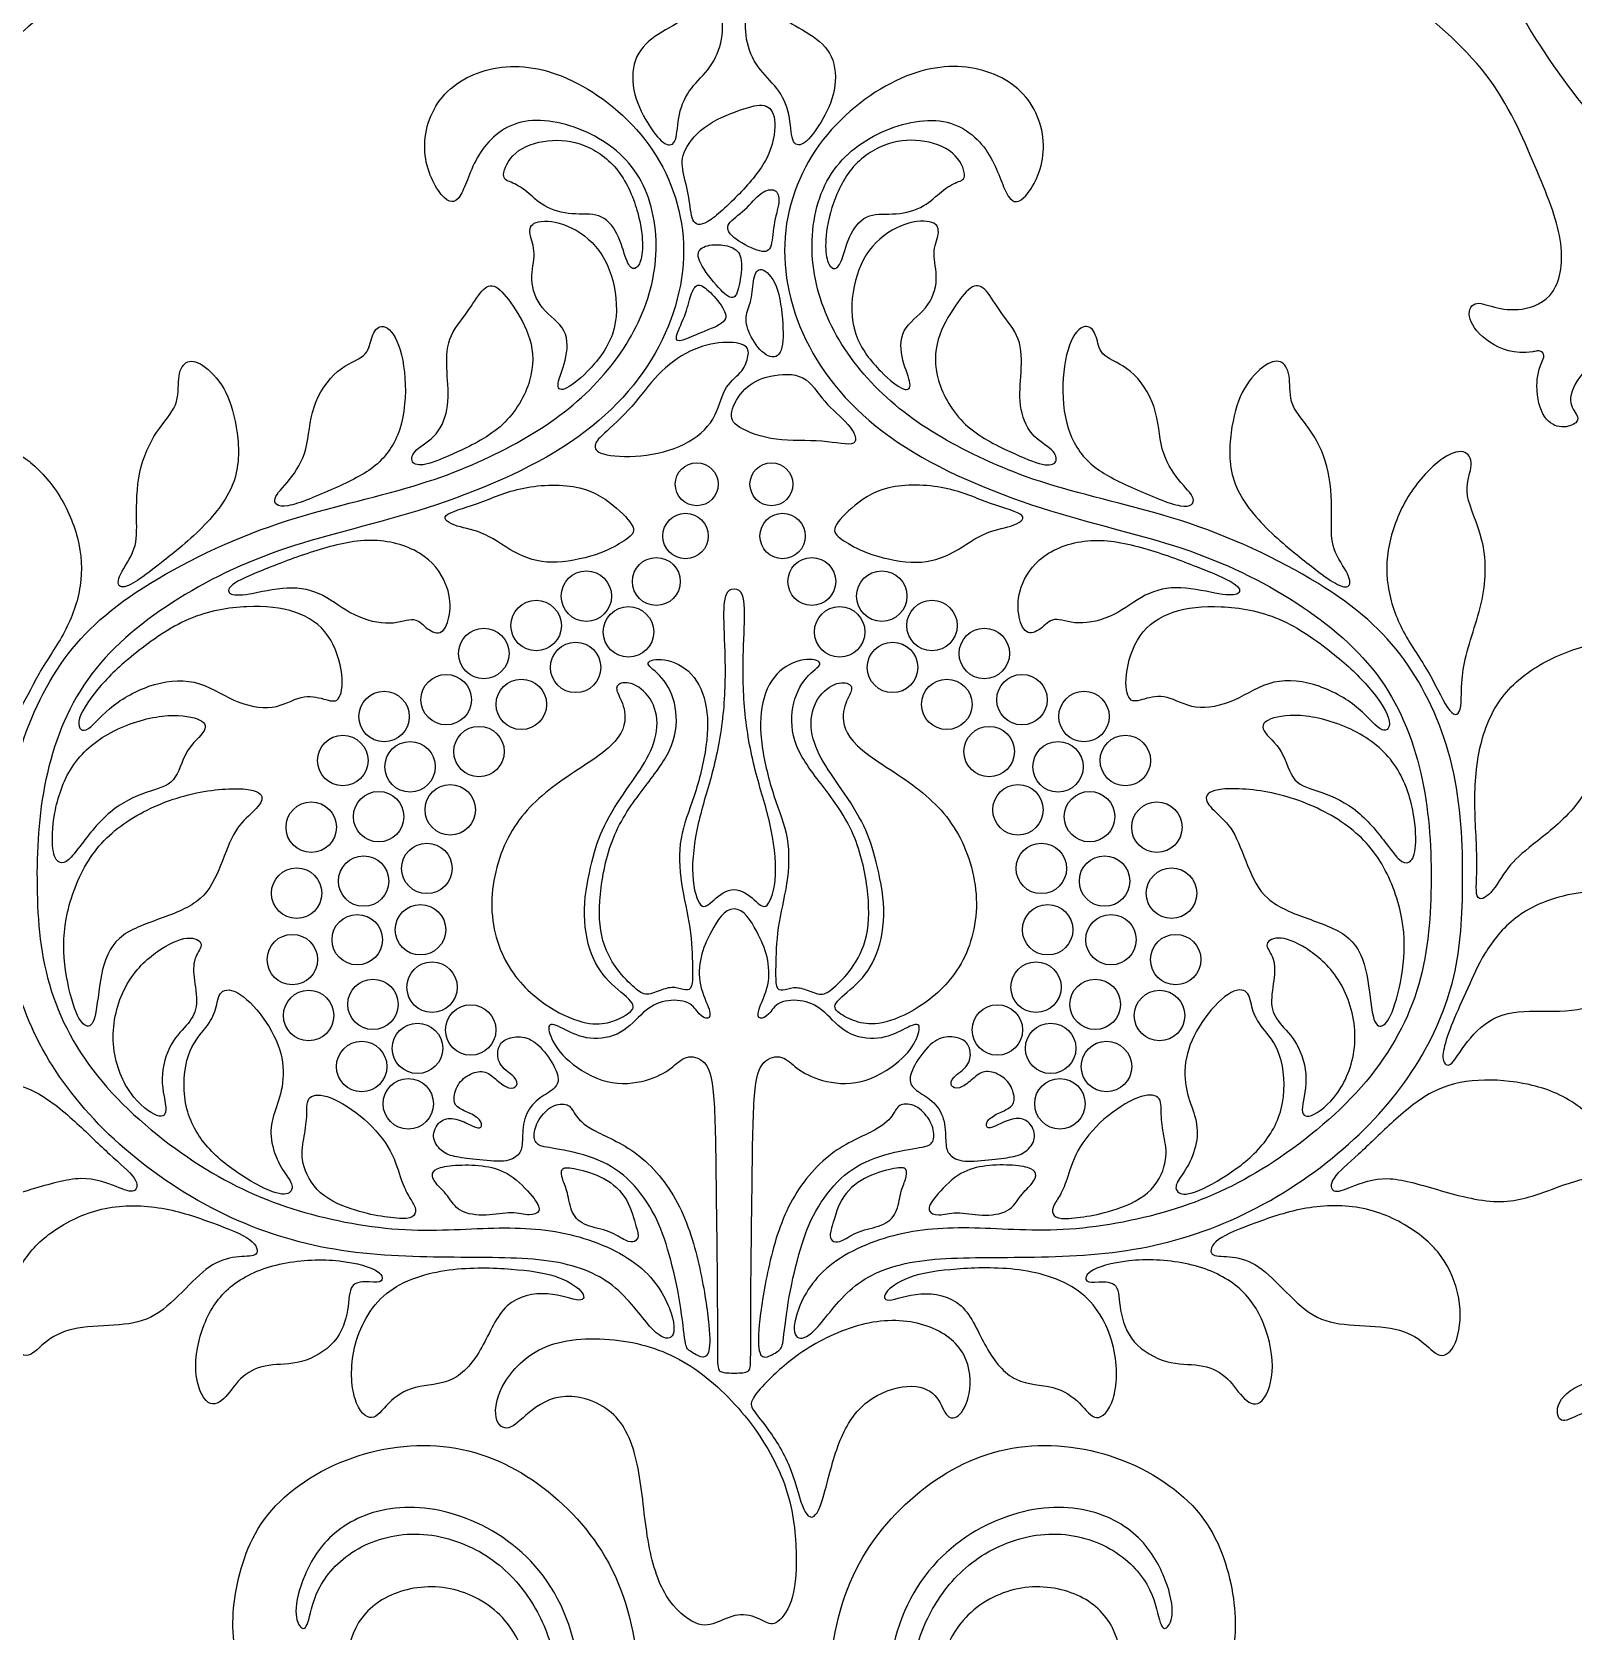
# Model space of a CAD drawing. Header units: millimetres. Extents: x 0 to 462, y -16 to 227.
# Drawn here: x 146.3 to 198.4, y 145.7 to 199.7 of the extents above; entities that cross this region are included whole.
import ezdxf

# ---------------------------------------------------------------- set-up
doc = ezdxf.new("R2010")
doc.units = ezdxf.units.MM
doc.header["$MEASUREMENT"] = 0
doc.layers.add('Layer 03', color=5, linetype='Continuous')

msp = doc.modelspace()

# ---------------------------------------------------------------- linework, layer by layer
at = {"layer": 'Layer 03'}
for centre, radius in [((168.805, 184.408), 0.724), ((171.33, 184.408), 0.724), ((168.429, 182.66), 0.767), ((171.707, 182.66), 0.767), ((167.441, 181.124), 0.809), ((172.694, 181.124), 0.809), ((165.078, 180.629), 0.852), ((175.058, 180.629), 0.852), ((163.381, 179.636), 0.852), ((176.755, 179.636), 0.852), ((166.501, 179.422), 0.852), ((173.635, 179.422), 0.852), ((161.613, 178.692), 0.852), ((178.523, 178.692), 0.852), ((164.714, 178.221), 0.852), ((175.422, 178.221), 0.852), ((160.341, 177.131), 0.852), ((162.88, 176.972), 0.852), ((177.256, 176.972), 0.852), ((179.795, 177.131), 0.852), ((158.244, 176.563), 0.852), ((181.891, 176.563), 0.852), ((161.449, 175.379), 0.852), ((178.687, 175.379), 0.852), ((156.848, 175.077), 0.852), ((159.122, 174.864), 0.852), ((181.014, 174.864), 0.852), ((183.288, 175.077), 0.852), ((158.059, 173.18), 0.852), ((160.478, 173.411), 0.852), ((179.658, 173.411), 0.852), ((182.077, 173.18), 0.852), ((155.782, 172.824), 0.852), ((184.353, 172.824), 0.852), ((157.551, 171.003), 0.852), ((159.688, 171.431), 0.852), ((180.448, 171.431), 0.852), ((182.585, 171.003), 0.852), ((155.288, 170.594), 0.852), ((184.848, 170.594), 0.852), ((159.473, 169.359), 0.852), ((180.663, 169.359), 0.852), ((157.336, 169.023), 0.852), ((182.8, 169.023), 0.852), ((155.146, 168.352), 0.852), ((184.99, 168.352), 0.852), ((159.865, 167.419), 0.852), ((180.271, 167.419), 0.852), ((157.866, 166.838), 0.852), ((182.269, 166.838), 0.852), ((155.693, 166.462), 0.852), ((184.443, 166.462), 0.852), ((161.171, 165.974), 0.852), ((178.965, 165.974), 0.852), ((159.372, 165.351), 0.852), ((180.764, 165.351), 0.852), ((157.486, 164.739), 0.852), ((182.649, 164.739), 0.852), ((159.06, 163.48), 0.852), ((181.076, 163.48), 0.852)]:
    msp.add_circle(centre, radius, dxfattribs=at)
msp.add_arc((197.241, 188.732), 0.187, 333.7172, 102.8434, dxfattribs=at)
for points, knots in [([(158.368, 226.757), (158.381, 226.194), (158.347, 224.402), (157.866, 221.689), (155.956, 217.804), (153.812, 215.258), (151.024, 212.872), (148.205, 211.571), (145.954, 211.422), (144.634, 211.849), (144.281, 212.704), (144.56, 213.558), (144.077, 213.688), (143.371, 213.168), (143.254, 211.979), (144.033, 210.678), (145.676, 209.935), (148.128, 209.861), (150.803, 210.79), (153.054, 212.49), (155.789, 214.795), (157.989, 217.533), (158.881, 219.701), (159.046, 220.388), (159.47, 220.085), (159.972, 218.955), (161.017, 218.225), (162.497, 218.2), (163.435, 218.767), (163.164, 219.236), (163.164, 220.346), (164.224, 220.889), (165.655, 220.642), (166.469, 219.581), (166.79, 218.274), (166.351, 215.96), (165.365, 213.884), (163.216, 211.619), (160.563, 209.562), (157.308, 207.959), (151.962, 205.672), (149.449, 204.263), (147.273, 202.934), (146.466, 202.054), (146.124, 202.225), (146.173, 202.886), (146.466, 205.184), (146.226, 207.807), (144.911, 209.843), (143.591, 210.784), (142.13, 210.904), (141.063, 210.092), (141.263, 209.271), (141.885, 209.712), (142.906, 209.91), (143.924, 209.191), (144.925, 207.67), (145.025, 205.269), (144.406, 201.92), (143.024, 199.4), (140.519, 195.918), (136.682, 192.929), (132.966, 191.373), (127.299, 191.551), (123.522, 192.63), (119.418, 195.77), (118.19, 200.172), (119.291, 204.152), (122.056, 206.297), (124.959, 206.752), (127.064, 205.756), (127.975, 204.22), (128.288, 202.911), (127.975, 202.342), (127.747, 202.541), (127.519, 203.935), (126.097, 205.358), (123.877, 205.842), (121.601, 205.017), (120.178, 203.48), (119.382, 201.631), (119.439, 200.037), (119.979, 199.411), (120.15, 199.639), (120.207, 201.175), (121.117, 203.053), (123.081, 204.021), (125.101, 203.708), (126.324, 202.57), (126.58, 200.805), (125.755, 199.923), (124.991, 199.923), (124.052, 200.151), (124.887, 198.928), (126.196, 198.188), (128.757, 198.785), (130.379, 201.232), (130.35, 203.736), (129.365, 206.592), (126.168, 208.562), (122.457, 208.819), (119.368, 207.135), (117.027, 204.223), (116.334, 199.97), (117.546, 195.697), (120.318, 192.059), (124.873, 190.151), (129.454, 189.294), (134.556, 189.895), (137.121, 191.157), (139.622, 192.808), (141.085, 194.803), (141.315, 194.298), (140.483, 192.533), (140.769, 190.856), (141.119, 190.239)], [47.263535, 47.263535, 47.263535, 47.263535, 47.816807, 49.042878, 50.26895, 51.495022, 52.721094, 53.947166, 55.173238, 56.39931, 57.625382, 58.851454, 60.077526, 61.303598, 62.52967, 63.755742, 64.981814, 66.207886, 67.433958, 68.66003, 69.886102, 71.112174, 72.338246, 73.564318, 74.79039, 76.016462, 77.242534, 78.468606, 79.694678, 80.920749, 82.146821, 83.372893, 84.598965, 85.825037, 87.051109, 88.277181, 89.503253, 90.729325, 91.955397, 93.181469, 94.407541, 95.633613, 96.859685, 98.085757, 99.311829, 100.537901, 101.763973, 102.990045, 104.216117, 105.442189, 106.668261, 107.894333, 109.120405, 110.346477, 111.572549, 112.79862, 114.024692, 115.250764, 116.476836, 117.702908, 118.92898, 120.155052, 121.381124, 122.607196, 123.833268, 125.05934, 126.285412, 127.511484, 128.737556, 129.963628, 131.1897, 132.415772, 133.641844, 134.867916, 136.093988, 137.32006, 138.546132, 139.772204, 140.998276, 142.224348, 143.45042, 144.676491, 145.902563, 147.128635, 148.354707, 149.580779, 150.806851, 152.032923, 153.258995, 154.485067, 155.711139, 156.937211, 158.163283, 159.389355, 160.615427, 161.841499, 163.067571, 164.293643, 165.519715, 166.745787, 167.971859, 169.197931, 170.424003, 171.650075, 172.876147, 174.102219, 175.328291, 176.554362, 177.780434, 179.006506, 180.232578, 181.45865, 182.684722, 183.910794, 184.994153, 184.994153, 184.994153, 184.994153]), ([(168.059, 226.757), (168.057, 226.74), (168.001, 226.212), (168.201, 225.065), (168.893, 223.172), (169.562, 221.042), (169.661, 218.874), (169.144, 218.283), (168.676, 218.505), (168.577, 219.983), (168.183, 221.707), (166.866, 223.555), (164.897, 224.787), (162.786, 225.034), (160.436, 223.9), (160.247, 221.954), (160.82, 220.303), (161.535, 219.958), (161.786, 220.106), (161.762, 221.215), (162.526, 222.32), (164.504, 222.973), (166.475, 222.283), (167.978, 220.507), (168.598, 217.917), (167.975, 214.504), (165.592, 211.076), (161.037, 207.864), (155.567, 205.665), (150.975, 203.404), (147.61, 201.079), (144.369, 198.351), (142.939, 195.013), (141.936, 192.585), (142.247, 190.685), (143.496, 190.23), (144.422, 190.371), (145.105, 190.656), (145.362, 190.029), (144.65, 189.147), (143.658, 188.772), (142.986, 188.903), (142.936, 188.914)], [-232.995226, -232.995226, -232.995226, -232.995226, -232.953673, -231.727601, -230.501529, -229.275457, -228.049385, -226.823313, -225.597241, -224.371169, -223.145097, -221.919025, -220.692953, -219.466881, -218.240809, -217.014737, -215.788665, -214.562593, -213.336521, -212.110449, -210.884377, -209.658305, -208.432233, -207.206162, -205.98009, -204.754018, -203.527946, -202.301874, -201.075802, -199.84973, -198.623658, -197.397586, -196.171514, -194.945442, -193.71937, -192.493298, -191.267226, -190.041154, -188.815082, -187.58901, -186.362938, -186.264738, -186.264738, -186.264738, -186.264738]), ([(197.2, 188.914), (197.149, 188.903), (196.478, 188.772), (195.486, 189.147), (194.774, 190.029), (195.03, 190.656), (195.714, 190.371), (196.639, 190.23), (197.888, 190.685), (198.199, 192.585), (197.197, 195.013), (195.767, 198.351), (192.526, 201.079), (189.16, 203.404), (184.569, 205.665), (179.099, 207.864), (174.544, 211.076), (172.161, 214.504), (171.538, 217.917), (172.157, 220.507), (173.66, 222.283), (175.631, 222.973), (177.61, 222.32), (178.374, 221.215), (178.349, 220.106), (178.601, 219.958), (179.315, 220.303), (179.889, 221.954), (179.699, 223.9), (177.349, 225.034), (175.239, 224.787), (173.27, 223.555), (171.953, 221.707), (171.559, 219.983), (171.46, 218.505), (170.992, 218.283), (170.475, 218.874), (170.573, 221.042), (171.242, 223.172), (171.935, 225.065), (172.135, 226.212), (172.079, 226.74), (172.077, 226.757)], [181.44293, 181.44293, 181.44293, 181.44293, 181.54113, 182.767202, 183.993274, 185.219346, 186.445418, 187.67149, 188.897562, 190.123634, 191.349706, 192.575778, 193.80185, 195.027922, 196.253994, 197.480066, 198.706138, 199.93221, 201.158282, 202.384354, 203.610425, 204.836497, 206.062569, 207.288641, 208.514713, 209.740785, 210.966857, 212.192929, 213.419001, 214.645073, 215.871145, 217.097217, 218.323289, 219.549361, 220.775433, 222.001505, 223.227577, 224.453649, 225.679721, 226.905793, 228.131865, 228.173418, 228.173418, 228.173418, 228.173418]), ([(199.017, 190.239), (199.367, 190.856), (199.653, 192.533), (198.821, 194.298), (199.05, 194.803), (200.514, 192.808), (203.015, 191.157), (205.579, 189.895), (210.682, 189.294), (215.263, 190.151), (219.818, 192.059), (222.589, 195.697), (223.802, 199.97), (223.109, 204.223), (220.768, 207.135), (217.678, 208.819), (213.967, 208.562), (210.77, 206.592), (209.785, 203.736), (209.757, 201.232), (211.379, 198.785), (213.94, 198.188), (215.249, 198.928), (216.084, 200.151), (215.145, 199.923), (214.38, 199.923), (213.555, 200.805), (213.811, 202.57), (215.035, 203.708), (217.055, 204.021), (219.018, 203.053), (219.929, 201.175), (219.986, 199.639), (220.157, 199.411), (220.697, 200.037), (220.754, 201.631), (219.957, 203.48), (218.535, 205.017), (216.258, 205.842), (214.039, 205.358), (212.616, 203.935), (212.389, 202.541), (212.161, 202.342), (211.848, 202.911), (212.161, 204.22), (213.072, 205.756), (215.177, 206.752), (218.079, 206.297), (220.845, 204.152), (221.946, 200.172), (220.718, 195.77), (216.614, 192.63), (212.836, 191.551), (207.17, 191.373), (203.454, 192.929), (199.616, 195.918), (197.112, 199.4), (195.73, 201.92), (195.111, 205.269), (195.211, 207.67), (196.211, 209.191), (197.23, 209.91), (198.251, 209.712), (198.872, 209.271), (199.073, 210.092), (198.006, 210.904), (196.545, 210.784), (195.224, 209.843), (193.91, 207.807), (193.67, 205.184), (193.963, 202.886), (194.012, 202.225), (193.67, 202.054), (192.863, 202.934), (190.687, 204.263), (188.173, 205.672), (182.828, 207.959), (179.573, 209.562), (176.92, 211.619), (174.771, 213.884), (173.785, 215.96), (173.346, 218.274), (173.667, 219.581), (174.481, 220.642), (175.911, 220.889), (176.972, 220.346), (176.972, 219.236), (176.701, 218.767), (177.638, 218.2), (179.118, 218.225), (180.164, 218.955), (180.666, 220.085), (181.09, 220.388), (181.255, 219.701), (182.146, 217.533), (184.347, 214.795), (187.081, 212.49), (189.332, 210.79), (192.008, 209.861), (194.46, 209.935), (196.103, 210.678), (196.882, 211.979), (196.765, 213.168), (196.059, 213.688), (195.576, 213.558), (195.854, 212.704), (195.501, 211.849), (194.182, 211.422), (191.931, 211.571), (189.112, 212.872), (186.323, 215.258), (184.18, 217.804), (182.27, 221.689), (181.789, 224.402), (181.755, 226.194), (181.768, 226.757)], [27.157249, 27.157249, 27.157249, 27.157249, 28.240608, 29.46668, 30.692752, 31.918824, 33.144896, 34.370968, 35.59704, 36.823112, 38.049184, 39.275256, 40.501328, 41.7274, 42.953472, 44.179544, 45.405616, 46.631688, 47.857759, 49.083831, 50.309903, 51.535975, 52.762047, 53.988119, 55.214191, 56.440263, 57.666335, 58.892407, 60.118479, 61.344551, 62.570623, 63.796695, 65.022767, 66.248839, 67.474911, 68.700983, 69.927055, 71.153127, 72.379199, 73.605271, 74.831343, 76.057415, 77.283487, 78.509559, 79.73563, 80.961702, 82.187774, 83.413846, 84.639918, 85.86599, 87.092062, 88.318134, 89.544206, 90.770278, 91.99635, 93.222422, 94.448494, 95.674566, 96.900638, 98.12671, 99.352782, 100.578854, 101.804926, 103.030998, 104.25707, 105.483142, 106.709214, 107.935286, 109.161358, 110.38743, 111.613501, 112.839573, 114.065645, 115.291717, 116.517789, 117.743861, 118.969933, 120.196005, 121.422077, 122.648149, 123.874221, 125.100293, 126.326365, 127.552437, 128.778509, 130.004581, 131.230653, 132.456725, 133.682797, 134.908869, 136.134941, 137.361013, 138.587085, 139.813157, 141.039229, 142.265301, 143.491372, 144.717444, 145.943516, 147.169588, 148.39566, 149.621732, 150.847804, 152.073876, 153.299948, 154.52602, 155.752092, 156.978164, 158.204236, 159.430308, 160.65638, 161.882452, 163.108524, 164.334596, 164.887867, 164.887867, 164.887867, 164.887867]), ([(142.727, 188.65), (142.88, 188.341), (143.023, 187.605), (142.741, 186.547), (142.087, 186.264), (141.543, 186.481), (141.543, 186.742), (141.978, 187.243), (141.373, 188.334), (140.467, 188.798), (138.465, 188.207), (135.173, 186.477), (132.296, 184.358), (129.906, 181.94), (127.463, 178.756), (125.955, 175.797), (125.117, 172.168), (124.992, 168.32), (125.58, 165), (127.49, 161.115), (129.634, 158.568), (132.422, 156.183), (135.242, 154.882), (137.493, 154.732), (138.812, 155.16), (139.165, 156.014), (138.886, 156.869), (139.369, 156.999), (140.075, 156.479), (140.192, 155.29), (139.413, 153.989), (137.771, 153.246), (135.318, 153.172), (132.643, 154.101), (130.392, 155.801), (127.658, 158.106), (125.457, 160.844), (124.566, 163.012), (124.4, 163.699), (123.976, 163.396), (123.475, 162.266), (122.429, 161.535), (120.949, 161.511), (120.012, 162.078), (120.283, 162.547), (120.283, 163.657), (119.222, 164.2), (117.791, 163.953), (116.977, 162.892), (116.657, 161.585), (117.096, 159.271), (118.082, 157.195), (120.23, 154.93), (122.883, 152.872), (126.139, 151.27), (131.484, 148.983), (133.998, 147.574), (136.173, 146.245), (136.98, 145.365), (137.323, 145.536), (137.274, 146.196), (136.98, 148.495), (137.221, 151.118), (138.535, 153.154), (139.856, 154.095), (141.317, 154.215), (142.383, 153.402), (142.183, 152.582), (141.562, 153.023), (140.54, 153.221), (139.522, 152.501), (138.522, 150.981), (138.422, 148.579), (139.041, 145.231), (140.423, 142.711), (142.927, 139.229), (146.764, 136.24), (150.481, 134.683), (156.147, 134.862), (159.925, 135.941), (164.029, 139.08), (165.256, 143.483), (164.156, 147.462), (161.39, 149.608), (158.488, 150.063), (156.382, 149.067), (155.472, 147.531), (155.159, 146.222), (155.472, 145.653), (155.699, 145.852), (155.927, 147.246), (157.35, 148.669), (159.569, 149.153), (161.845, 148.327), (163.268, 146.791), (164.065, 144.941), (164.008, 143.348), (163.467, 142.722), (163.297, 142.95), (163.24, 144.486), (162.329, 146.364), (160.366, 147.331), (158.346, 147.018), (157.122, 145.88), (156.866, 144.116), (157.691, 143.234), (158.456, 143.234), (159.394, 143.462), (158.559, 142.238), (157.25, 141.498), (154.69, 142.096), (153.068, 144.543), (153.096, 147.047), (154.081, 149.903), (157.278, 151.873), (160.989, 152.129), (164.079, 150.445), (166.419, 147.534), (167.113, 143.28), (165.9, 139.007), (163.128, 135.37), (158.573, 133.461), (153.993, 132.605), (148.89, 133.206), (146.326, 134.468), (143.825, 136.118), (142.361, 138.113), (142.132, 137.609), (142.964, 135.843), (142.678, 134.167), (142.328, 133.55)], [-186.03937, -186.03937, -186.03937, -186.03937, -185.136579, -183.910507, -182.684435, -181.458363, -180.232291, -179.00622, -177.780148, -176.554076, -175.328004, -174.101932, -172.87586, -171.649788, -170.423716, -169.197644, -167.971572, -166.7455, -165.519428, -164.293356, -163.067284, -161.841212, -160.61514, -159.389068, -158.162996, -156.936924, -155.710852, -154.48478, -153.258708, -152.032636, -150.806564, -149.580492, -148.35442, -147.128348, -145.902277, -144.676205, -143.450133, -142.224061, -140.997989, -139.771917, -138.545845, -137.319773, -136.093701, -134.867629, -133.641557, -132.415485, -131.189413, -129.963341, -128.737269, -127.511197, -126.285125, -125.059053, -123.832981, -122.606909, -121.380837, -120.154765, -118.928693, -117.702621, -116.476549, -115.250477, -114.024405, -112.798334, -111.572262, -110.34619, -109.120118, -107.894046, -106.667974, -105.441902, -104.21583, -102.989758, -101.763686, -100.537614, -99.311542, -98.08547, -96.859398, -95.633326, -94.407254, -93.181182, -91.95511, -90.729038, -89.502966, -88.276894, -87.050822, -85.82475, -84.598678, -83.372606, -82.146534, -80.920462, -79.694391, -78.468319, -77.242247, -76.016175, -74.790103, -73.564031, -72.337959, -71.111887, -69.885815, -68.659743, -67.433671, -66.207599, -64.981527, -63.755455, -62.529383, -61.303311, -60.077239, -58.851167, -57.625095, -56.399023, -55.172951, -53.946879, -52.720807, -51.494735, -50.268663, -49.042591, -47.816519, -46.590447, -45.364376, -44.138304, -42.912232, -41.68616, -40.460088, -39.234016, -38.007944, -36.781872, -35.5558, -34.329728, -33.103656, -31.877584, -30.651512, -29.568153, -29.568153, -29.568153, -29.568153]), ([(197.808, 133.55), (197.458, 134.167), (197.172, 135.843), (198.004, 137.609), (197.775, 138.113), (196.311, 136.118), (193.81, 134.468), (191.246, 133.206), (186.143, 132.605), (181.563, 133.461), (177.007, 135.37), (174.236, 139.007), (173.023, 143.28), (173.716, 147.534), (176.057, 150.445), (179.147, 152.129), (182.858, 151.873), (186.055, 149.903), (187.04, 147.047), (187.068, 144.543), (185.446, 142.096), (182.885, 141.498), (181.576, 142.238), (180.741, 143.462), (181.68, 143.234), (182.445, 143.234), (183.27, 144.116), (183.014, 145.88), (181.79, 147.018), (179.77, 147.331), (177.807, 146.364), (176.896, 144.486), (176.839, 142.95), (176.668, 142.722), (176.128, 143.348), (176.071, 144.941), (176.868, 146.791), (178.29, 148.327), (180.567, 149.153), (182.786, 148.669), (184.209, 147.246), (184.436, 145.852), (184.664, 145.653), (184.977, 146.222), (184.664, 147.531), (183.753, 149.067), (181.648, 150.063), (178.746, 149.608), (175.98, 147.462), (174.879, 143.483), (176.107, 139.08), (180.211, 135.941), (183.989, 134.862), (189.655, 134.683), (193.372, 136.24), (197.209, 139.229), (199.713, 142.711), (201.095, 145.231), (201.714, 148.579), (201.614, 150.981), (200.614, 152.501), (199.595, 153.221), (198.574, 153.023), (197.953, 152.582), (197.753, 153.402), (198.819, 154.215), (200.28, 154.095), (201.601, 153.154), (202.915, 151.118), (203.156, 148.495), (202.862, 146.196), (202.813, 145.536), (203.156, 145.365), (203.962, 146.245), (206.138, 147.574), (208.652, 148.983), (213.997, 151.27), (217.252, 152.872), (219.905, 154.93), (222.054, 157.195), (223.04, 159.271), (223.479, 161.585), (223.158, 162.892), (222.344, 163.953), (220.914, 164.2), (219.853, 163.657), (219.853, 162.547), (220.124, 162.078), (219.187, 161.511), (217.707, 161.535), (216.661, 162.266), (216.159, 163.396), (215.735, 163.699), (215.57, 163.012), (214.679, 160.844), (212.478, 158.106), (209.744, 155.801), (207.493, 154.101), (204.817, 153.172), (202.365, 153.246), (200.722, 153.989), (199.943, 155.29), (200.06, 156.479), (200.766, 156.999), (201.249, 156.869), (200.971, 156.014), (201.324, 155.16), (202.643, 154.732), (204.894, 154.882), (207.713, 156.183), (210.502, 158.568), (212.645, 161.115), (214.555, 165), (215.144, 168.32), (215.019, 172.168), (214.18, 175.797), (212.673, 178.756), (210.229, 181.94), (207.84, 184.358), (204.963, 186.477), (201.671, 188.207), (199.669, 188.798), (198.763, 188.334), (198.158, 187.243), (198.593, 186.742), (198.593, 186.481), (198.049, 186.264), (197.394, 186.547), (197.113, 187.605), (197.256, 188.341), (197.408, 188.65)], [24.746345, 24.746345, 24.746345, 24.746345, 25.829704, 27.055776, 28.281848, 29.50792, 30.733992, 31.960064, 33.186136, 34.412207, 35.638279, 36.864351, 38.090423, 39.316495, 40.542567, 41.768639, 42.994711, 44.220783, 45.446855, 46.672927, 47.898999, 49.125071, 50.351143, 51.577215, 52.803287, 54.029359, 55.255431, 56.481503, 57.707575, 58.933647, 60.159719, 61.385791, 62.611863, 63.837935, 65.064007, 66.290079, 67.516151, 68.742223, 69.968294, 71.194366, 72.420438, 73.64651, 74.872582, 76.098654, 77.324726, 78.550798, 79.77687, 81.002942, 82.229014, 83.455086, 84.681158, 85.90723, 87.133302, 88.359374, 89.585446, 90.811518, 92.03759, 93.263662, 94.489734, 95.715806, 96.941878, 98.16795, 99.394022, 100.620094, 101.846166, 103.072238, 104.29831, 105.524381, 106.750453, 107.976525, 109.202597, 110.428669, 111.654741, 112.880813, 114.106885, 115.332957, 116.559029, 117.785101, 119.011173, 120.237245, 121.463317, 122.689389, 123.915461, 125.141533, 126.367605, 127.593677, 128.819749, 130.045821, 131.271893, 132.497965, 133.724037, 134.950109, 136.176181, 137.402253, 138.628325, 139.854397, 141.080468, 142.30654, 143.532612, 144.758684, 145.984756, 147.210828, 148.4369, 149.662972, 150.889044, 152.115116, 153.341188, 154.56726, 155.793332, 157.019404, 158.245476, 159.471548, 160.69762, 161.923692, 163.149764, 164.375836, 165.601908, 166.82798, 168.054052, 169.280124, 170.506196, 171.732268, 172.95834, 174.184412, 175.410484, 176.636555, 177.862627, 179.088699, 180.314771, 181.217562, 181.217562, 181.217562, 181.217562])]:
    msp.add_open_spline(points, degree=3, knots=knots, dxfattribs=at)
for points in [[(167.21, 196.519), (167.022, 196.811), (166.619, 197.55), (166.619, 198.821), (167.325, 199.567), (168.434, 200.091), (168.918, 200.716), (169.26, 200.958), (169.664, 200.474), (169.724, 199.446), (169.301, 198.438), (168.575, 197.833), (168.151, 196.925), (168.151, 195.897), (167.748, 195.796), (167.399, 196.226), (167.21, 196.519)], [(172.925, 196.519), (173.114, 196.811), (173.517, 197.55), (173.517, 198.821), (172.811, 199.567), (171.702, 200.091), (171.218, 200.716), (170.875, 200.958), (170.472, 200.474), (170.412, 199.446), (170.835, 198.438), (171.561, 197.833), (171.984, 196.925), (171.984, 195.897), (172.388, 195.796), (172.737, 196.226), (172.925, 196.519)], [(152.027, 161.401), (150.924, 162.103), (148.618, 163.959), (146.735, 167.255), (146.437, 170.833), (146.632, 174.443), (147.947, 177.975), (150.955, 180.526), (154.771, 182.387), (159.618, 183.412), (164.941, 185.651), (167.872, 188.971), (168.719, 192.833), (167.313, 196.261), (164.358, 198.442), (161.839, 198.68), (159.898, 197.556), (159.388, 195.446), (160.341, 193.777), (160.885, 194.016), (161.328, 195.684), (162.826, 196.978), (165.345, 196.399), (167.15, 194.833), (167.636, 192.143), (166.861, 189.538), (165.034, 187.232), (162.462, 185.548), (159.25, 184.217), (154.376, 183.219), (149.452, 180.757), (147.036, 178.323), (145.522, 174.727), (145.4, 170.602), (145.605, 167.608), (146.974, 164.521), (149.51, 161.703), (153.033, 159.448), (156.77, 158.358), (160.716, 158.274), (164.004, 158.309), (166.11, 157.501), (167.322, 155.712), (167.957, 155.423), (168.159, 156.029), (167.322, 157.934), (164.869, 159.145), (162.215, 159.376), (159.064, 159.064), (155.233, 159.751), (153.129, 160.7), (152.027, 161.401)], [(188.109, 161.401), (189.212, 162.103), (191.518, 163.959), (193.401, 167.255), (193.698, 170.833), (193.503, 174.443), (192.189, 177.975), (189.18, 180.526), (185.364, 182.387), (180.518, 183.412), (175.195, 185.651), (172.264, 188.971), (171.417, 192.833), (172.823, 196.261), (175.778, 198.442), (178.297, 198.68), (180.238, 197.556), (180.748, 195.446), (179.795, 193.777), (179.25, 194.016), (178.808, 195.684), (177.31, 196.978), (174.79, 196.399), (172.986, 194.833), (172.5, 192.143), (173.275, 189.538), (175.101, 187.232), (177.674, 185.548), (180.885, 184.217), (185.76, 183.219), (190.683, 180.757), (193.099, 178.323), (194.614, 174.727), (194.736, 170.602), (194.53, 167.608), (193.162, 164.521), (190.625, 161.703), (187.102, 159.448), (183.366, 158.358), (179.42, 158.274), (176.132, 158.309), (174.026, 157.501), (172.814, 155.712), (172.179, 155.423), (171.977, 156.029), (172.814, 157.934), (175.266, 159.145), (177.921, 159.376), (181.071, 159.064), (184.903, 159.751), (187.007, 160.7), (188.109, 161.401)], [(168.353, 194.952), (168.402, 194.69), (168.577, 194.097), (168.612, 193.225), (169.048, 193.068), (170.286, 194.219), (171.298, 195.406), (171.542, 196.732), (171.211, 197.307), (170.513, 197.15), (169.1, 196.627), (168.28, 195.667), (168.303, 195.214), (168.353, 194.952)], [(166.812, 193.582), (166.685, 194.041), (166.251, 195.116), (165.003, 195.974), (163.78, 196.104), (162.551, 195.688), (162.161, 194.726), (162.499, 194.648), (163.071, 194.336), (163.591, 193.764), (164.606, 193.478), (165.55, 193.608), (166.174, 192.932), (166.426, 191.891), (166.651, 191.631), (166.885, 191.787), (167.015, 192.359), (166.939, 193.122), (166.812, 193.582)], [(173.324, 193.582), (173.451, 194.041), (173.885, 195.116), (175.133, 195.974), (176.355, 196.104), (177.585, 195.688), (177.975, 194.726), (177.637, 194.648), (177.064, 194.336), (176.544, 193.764), (175.53, 193.478), (174.586, 193.608), (173.962, 192.932), (173.71, 191.891), (173.485, 191.631), (173.251, 191.787), (173.121, 192.359), (173.197, 193.122), (173.324, 193.582)], [(170.981, 194.231), (170.807, 194.102), (170.46, 193.647), (169.76, 193.216), (169.903, 192.767), (170.963, 192.211), (171.358, 192.283), (171.376, 193.18), (171.645, 193.989), (171.502, 194.42), (171.154, 194.36), (170.981, 194.231)], [(165.115, 188.225), (165.429, 188.545), (166.139, 189.411), (166.113, 191.151), (165.49, 192.553), (164.269, 193.306), (163.231, 193.332), (163.101, 192.89), (163.412, 192.241), (163.127, 191.358), (163.49, 190.294), (164.507, 189.67), (164.41, 188.554), (164.021, 187.723), (164.255, 187.489), (164.801, 187.905), (165.115, 188.225)], [(175.021, 188.225), (174.707, 188.545), (173.997, 189.411), (174.023, 191.151), (174.646, 192.553), (175.866, 193.306), (176.905, 193.332), (177.035, 192.89), (176.723, 192.241), (177.009, 191.358), (176.645, 190.294), (175.629, 189.67), (175.725, 188.554), (176.115, 187.723), (175.881, 187.489), (175.335, 187.905), (175.021, 188.225)], [(168.94, 191.87), (169.063, 191.626), (169.593, 190.951), (170.068, 190.572), (170.244, 191.041), (170.389, 192.072), (170.068, 192.433), (169.467, 192.542), (168.852, 192.415), (168.816, 192.114), (168.94, 191.87)], [(170.739, 191.352), (170.697, 191.145), (170.684, 190.576), (170.393, 190.091), (170.587, 189.393), (171.15, 188.656), (171.713, 188.695), (171.751, 189.761), (171.557, 191.255), (170.937, 191.818), (170.781, 191.559), (170.739, 191.352)], [(160.746, 185.513), (161.217, 185.731), (162.378, 186.294), (163.325, 187.958), (163.274, 189.34), (162.583, 190.492), (161.994, 191.235), (161.546, 191.03), (161.085, 190.211), (160.345, 189.366), (160.35, 188.188), (160.478, 187.062), (160.073, 186.012), (159.218, 185.577), (159.115, 185.116), (159.55, 184.988), (160.275, 185.296), (160.746, 185.513)], [(168.61, 190.789), (168.548, 190.599), (168.429, 190.089), (168.002, 189.27), (168.269, 189.217), (168.928, 189.537), (169.888, 189.875), (169.746, 190.356), (169.177, 191.014), (168.803, 191.228), (168.673, 190.978), (168.61, 190.789)], [(179.39, 185.513), (178.918, 185.731), (177.758, 186.294), (176.811, 187.958), (176.862, 189.34), (177.553, 190.492), (178.142, 191.235), (178.59, 191.03), (179.05, 190.211), (179.791, 189.366), (179.786, 188.188), (179.658, 187.062), (180.062, 186.012), (180.918, 185.577), (181.021, 185.116), (180.586, 184.988), (179.861, 185.296), (179.39, 185.513)], [(156.552, 184.269), (157.103, 184.515), (158.04, 184.951), (158.886, 186.162), (159.04, 188.051), (158.654, 189.576), (158.048, 189.867), (157.782, 189.334), (157.709, 188.705), (156.648, 188.39), (155.728, 187.034), (155.704, 185.532), (155.05, 184.491), (154.396, 183.909), (154.735, 183.473), (156.002, 184.022), (156.552, 184.269)], [(183.583, 184.269), (183.033, 184.515), (182.096, 184.951), (181.25, 186.162), (181.096, 188.051), (181.482, 189.576), (182.088, 189.867), (182.354, 189.334), (182.427, 188.705), (183.488, 188.39), (184.408, 187.034), (184.432, 185.532), (185.086, 184.491), (185.74, 183.909), (185.401, 183.473), (184.134, 184.022), (183.583, 184.269)], [(165.686, 186.133), (165.912, 186.346), (166.674, 187.018), (167.449, 188.161), (168.573, 188.994), (169.736, 189.266), (170.589, 189.13), (170.55, 188.684), (170.356, 188.18), (169.678, 187.696), (169.484, 186.572), (168.476, 185.681), (166.907, 185.293), (165.434, 185.39), (165.318, 185.739), (165.46, 185.92), (165.686, 186.133)], [(150.712, 181.756), (151.125, 182.081), (152.279, 182.998), (153.418, 184.588), (153.29, 186.453), (152.895, 187.71), (152.082, 188.547), (151.503, 188.633), (151.245, 188.03), (151.343, 187.069), (150.53, 186.256), (149.89, 184.876), (149.87, 183.147), (149.916, 182.224), (149.225, 181.302), (149.248, 180.841), (149.801, 181.049), (150.299, 181.431), (150.712, 181.756)], [(189.424, 181.756), (189.011, 182.081), (187.857, 182.998), (186.718, 184.588), (186.846, 186.453), (187.24, 187.71), (188.053, 188.547), (188.633, 188.633), (188.891, 188.03), (188.792, 187.069), (189.606, 186.256), (190.246, 184.876), (190.265, 183.147), (190.219, 182.224), (190.911, 181.302), (190.888, 180.841), (190.335, 181.049), (189.837, 181.431), (189.424, 181.756)], [(173.913, 186.432), (173.693, 186.691), (173.063, 187.156), (172.516, 188.184), (171.222, 188.118), (170.376, 187.703), (169.878, 186.791), (170.068, 186.342), (171.45, 185.825), (173.084, 185.937), (174.383, 185.601), (174.133, 186.173), (173.913, 186.432)], [(147.881, 182.597), (147.742, 183.144), (147.25, 184.251), (146.05, 185.451), (145.282, 185.605), (145.066, 185.02), (145.497, 184.128), (144.666, 182.591), (144.636, 180.561), (145.571, 178.26), (145.422, 176.69), (145.846, 176.466), (146.541, 178.061), (147.513, 179.382), (148.086, 180.969), (148.021, 182.05), (147.881, 182.597)], [(192.255, 182.597), (192.394, 183.144), (192.886, 184.251), (194.085, 185.451), (194.854, 185.605), (195.07, 185.02), (194.639, 184.128), (195.469, 182.591), (195.5, 180.561), (194.564, 178.26), (194.714, 176.69), (194.29, 176.466), (193.595, 178.061), (192.623, 179.382), (192.05, 180.969), (192.115, 182.05), (192.255, 182.597)], [(166.091, 183.605), (165.784, 183.871), (165.015, 184.433), (162.839, 184.389), (161.396, 183.701), (159.997, 183.368), (160.663, 182.946), (161.64, 182.835), (162.772, 181.947), (164.016, 181.658), (165.703, 182.08), (166.391, 182.524), (166.857, 182.835), (166.399, 183.338), (166.091, 183.605)], [(174.044, 183.605), (174.351, 183.871), (175.121, 184.433), (177.297, 184.389), (178.74, 183.701), (180.138, 183.368), (179.472, 182.946), (178.496, 182.835), (177.363, 181.947), (176.12, 181.658), (174.433, 182.08), (173.745, 182.524), (173.278, 182.835), (173.737, 183.338), (174.044, 183.605)], [(154.45, 181.629), (154.986, 181.838), (156.188, 182.293), (158.035, 182.667), (159.773, 182.073), (160.477, 180.885), (160.499, 179.984), (160.235, 179.28), (159.685, 179.478), (159.311, 179.984), (158.519, 179.61), (157.178, 179.918), (156.21, 180.753), (155.022, 181.017), (153.549, 180.643), (152.933, 180.665), (152.977, 181.039), (153.915, 181.42), (154.45, 181.629)], [(185.685, 181.629), (185.15, 181.838), (183.948, 182.293), (182.1, 182.667), (180.363, 182.073), (179.659, 180.885), (179.637, 179.984), (179.901, 179.28), (180.451, 179.478), (180.825, 179.984), (181.617, 179.61), (182.958, 179.918), (183.926, 180.753), (185.113, 181.017), (186.587, 180.643), (187.203, 180.665), (187.159, 181.039), (186.22, 181.42), (185.685, 181.629)], [(170.068, 180.869), (169.796, 180.869), (169.667, 180.302), (169.77, 178.858), (169.77, 176.77), (169.384, 174.682), (168.8, 172.977), (168.566, 171.093), (168.951, 169.93), (169.333, 170.353), (169.815, 170.721), (170.068, 170.721)], [(170.068, 170.721), (170.321, 170.721), (170.803, 170.353), (171.185, 169.93), (171.57, 171.093), (171.336, 172.977), (170.752, 174.682), (170.365, 176.77), (170.365, 178.858), (170.468, 180.302), (170.34, 180.869), (170.068, 180.869)], [(149.879, 178.727), (150.371, 179.119), (151.611, 180.017), (153.686, 180.359), (155.311, 180.188), (156.466, 179.418), (156.915, 177.879), (156.744, 176.98), (156.252, 177.151), (155.461, 177.344), (154.541, 176.724), (153.151, 177.023), (151.889, 177.9), (150.264, 177.686), (148.852, 176.852), (148.125, 175.868), (147.74, 176.382), (148.66, 177.665), (149.387, 178.335), (149.879, 178.727)], [(190.257, 178.727), (189.765, 179.119), (188.525, 180.017), (186.45, 180.359), (184.825, 180.188), (183.67, 179.418), (183.221, 177.879), (183.392, 176.98), (183.884, 177.151), (184.675, 177.344), (185.595, 176.724), (186.985, 177.023), (188.247, 177.9), (189.872, 177.686), (191.283, 176.852), (192.011, 175.868), (192.396, 176.382), (191.476, 177.665), (190.749, 178.335), (190.257, 178.727)], [(197.071, 172.247), (197.461, 172.557), (198.526, 173.372), (199.449, 175.119), (199.399, 176.841), (199.524, 177.964), (200.472, 178.288), (200.472, 178.878), (199.624, 179.202), (197.677, 178.628), (196.019, 177.48), (195.228, 175.783), (195.028, 173.762), (195.228, 171.541), (195.048, 170.246), (195.643, 170.494), (196.189, 171.512), (196.682, 171.937), (197.071, 172.247)], [(167.13, 174.286), (166.776, 173.821), (165.969, 172.768), (165.497, 170.716), (165.497, 169.075), (166.097, 167.968), (166.75, 167.343), (167.098, 167.098), (167.65, 167.358), (168.071, 167.445), (168.449, 167.285), (168.667, 167.372), (168.667, 167.997), (168.635, 169.419), (168.236, 170.913), (168.17, 172.482), (168.738, 173.801), (169.195, 175.616), (169.195, 177.096), (168.603, 178.212), (167.532, 178.593), (166.951, 178.357), (167.659, 177.976), (168.185, 176.923), (168.095, 175.562), (167.484, 174.752), (167.13, 174.286)], [(173.006, 174.286), (173.36, 173.821), (174.167, 172.768), (174.639, 170.716), (174.639, 169.075), (174.039, 167.968), (173.385, 167.343), (173.038, 167.098), (172.485, 167.358), (172.064, 167.445), (171.687, 167.285), (171.469, 167.372), (171.469, 167.997), (171.501, 169.419), (171.899, 170.913), (171.966, 172.482), (171.398, 173.801), (170.94, 175.616), (170.94, 177.096), (171.533, 178.212), (172.604, 178.593), (173.184, 178.357), (172.477, 177.976), (171.95, 176.923), (172.041, 175.562), (172.651, 174.752), (173.006, 174.286)], [(167.125, 175.152), (166.937, 174.806), (166.441, 174.144), (165.606, 172.835), (165.269, 171.752), (164.908, 170.037), (165.178, 168.435), (165.896, 167.477), (166.832, 166.832), (166.505, 166.505), (165.896, 166.209), (165.153, 166.118), (163.849, 166.626), (162.327, 167.948), (161.648, 170.214), (162.362, 172.757), (163.912, 174.29), (166.244, 175.609), (166.476, 176.702), (166.132, 177.333), (166.036, 177.64), (166.553, 177.793), (167.318, 177.238), (167.567, 176.223), (167.313, 175.499), (167.125, 175.152)], [(173.011, 175.152), (173.199, 174.806), (173.695, 174.144), (174.53, 172.835), (174.867, 171.752), (175.228, 170.037), (174.957, 168.435), (174.24, 167.477), (173.304, 166.832), (173.63, 166.505), (174.24, 166.209), (174.983, 166.118), (176.287, 166.626), (177.809, 167.948), (178.487, 170.214), (177.774, 172.757), (176.224, 174.29), (173.892, 175.609), (173.66, 176.702), (174.004, 177.333), (174.1, 177.64), (173.583, 177.793), (172.817, 177.238), (172.568, 176.223), (172.823, 175.499), (173.011, 175.152)], [(148.041, 172.277), (148.267, 172.574), (148.947, 173.453), (150.265, 174.069), (151.242, 174.26), (151.476, 175.45), (152.347, 176.13), (152.092, 176.512), (150.86, 176.703), (148.926, 176.13), (147.566, 174.94), (147.035, 173.24), (147.014, 171.944), (147.248, 171.562), (147.587, 171.668), (147.814, 171.979), (148.041, 172.277)], [(192.095, 172.277), (191.868, 172.574), (191.188, 173.453), (189.871, 174.069), (188.894, 174.26), (188.66, 175.45), (187.789, 176.13), (188.044, 176.512), (189.276, 176.703), (191.21, 176.13), (192.57, 174.94), (193.101, 173.24), (193.122, 171.944), (192.888, 171.562), (192.548, 171.668), (192.322, 171.979), (192.095, 172.277)], [(148.48, 166.451), (148.557, 166.768), (148.631, 167.908), (149.12, 169.195), (150.695, 169.728), (152.183, 170.305), (152.738, 171.526), (153.187, 172.803), (153.834, 173.338), (154.258, 173.829), (153.834, 174.186), (151.781, 174.075), (149.662, 173.227), (148.211, 171.91), (147.43, 169.902), (147.378, 168.199), (147.796, 166.509), (148.169, 166.004), (148.403, 166.134), (148.48, 166.451)], [(191.656, 166.451), (191.579, 166.768), (191.505, 167.908), (191.016, 169.195), (189.44, 169.728), (187.953, 170.305), (187.398, 171.526), (186.949, 172.803), (186.302, 173.338), (185.878, 173.829), (186.302, 174.186), (188.354, 174.075), (190.474, 173.227), (191.925, 171.91), (192.706, 169.902), (192.757, 168.199), (192.34, 166.509), (191.967, 166.004), (191.733, 166.134), (191.656, 166.451)], [(194.349, 166.243), (194.494, 166.6), (194.873, 167.391), (195.343, 168.529), (196.382, 169.864), (198.019, 170.582), (199.735, 170.72), (201.328, 170.439), (202.459, 169.529), (202.41, 168.866), (201.722, 168.89), (200.886, 168.669), (200.198, 167.784), (199.264, 166.654), (197.494, 166.58), (195.995, 166.654), (194.865, 165.744), (194.275, 164.639), (194.004, 164.884), (194.004, 165.253), (194.204, 165.887), (194.349, 166.243)], [(170.068, 170.068), (169.738, 170.063), (169.251, 169.251), (168.909, 168.463), (168.841, 167.494), (169.316, 166.563), (169.221, 166.296), (168.879, 166.468), (168.613, 166.962), (167.7, 167.019), (166.997, 166.639), (166.312, 165.783), (165.149, 165.597), (164.331, 165.996), (163.742, 166.3), (163.837, 165.711), (164.35, 164.932), (165.787, 164.057), (167.175, 164.228), (167.992, 164.665), (168.41, 165.16), (169.133, 164.989), (169.418, 164.114), (169.455, 161.067), (169.515, 156.401), (169.493, 154.581), (169.565, 154.419), (169.817, 154.383), (170.068, 154.383)], [(170.068, 154.383), (170.319, 154.383), (170.571, 154.419), (170.643, 154.581), (170.62, 156.401), (170.681, 161.067), (170.718, 164.114), (171.003, 164.989), (171.725, 165.16), (172.144, 164.665), (172.961, 164.228), (174.349, 164.057), (175.785, 164.932), (176.299, 165.711), (176.394, 166.3), (175.804, 165.996), (174.987, 165.597), (173.823, 165.783), (173.139, 166.639), (172.435, 167.019), (171.523, 166.962), (171.257, 166.468), (170.915, 166.296), (170.82, 166.563), (171.295, 167.494), (171.227, 168.463), (170.885, 169.251), (170.398, 170.063), (170.068, 170.068)], [(150.869, 163.276), (150.873, 163.504), (150.613, 164.318), (151.02, 165.61), (151.675, 166.194), (151.994, 166.796), (151.781, 167.805), (151.817, 168.478), (152.22, 168.889), (151.67, 169.208), (150.606, 168.729), (149.454, 167.648), (148.905, 165.715), (149.472, 163.872), (150.589, 162.95), (150.865, 163.048), (150.869, 163.276)], [(189.267, 163.276), (189.263, 163.504), (189.523, 164.318), (189.115, 165.61), (188.461, 166.194), (188.142, 166.796), (188.354, 167.805), (188.319, 168.478), (187.916, 168.889), (188.466, 169.208), (189.529, 168.729), (190.682, 167.648), (191.231, 165.715), (190.664, 163.872), (189.547, 162.95), (189.271, 163.048), (189.267, 163.276)], [(154.719, 161.422), (154.591, 161.662), (154.361, 162.294), (154.47, 163.078), (154.816, 163.88), (154.889, 165.011), (154.342, 166.25), (153.321, 167.363), (152.647, 167.363), (152.592, 166.652), (152.282, 166.086), (151.534, 165.284), (151.389, 163.443), (152.136, 162.02), (153.412, 161.018), (154.743, 160.325), (155.181, 160.507), (155.126, 160.853), (154.847, 161.182), (154.719, 161.422)], [(185.417, 161.422), (185.544, 161.662), (185.775, 162.294), (185.666, 163.078), (185.319, 163.88), (185.246, 165.011), (185.793, 166.25), (186.814, 167.363), (187.489, 167.363), (187.544, 166.652), (187.854, 166.086), (188.601, 165.284), (188.747, 163.443), (188, 162.02), (186.723, 161.018), (185.392, 160.325), (184.955, 160.507), (185.009, 160.853), (185.289, 161.182), (185.417, 161.422)], [(162.913, 162.173), (162.927, 162.367), (162.908, 162.908), (163.282, 163.569), (163.892, 163.892), (164.215, 164.215), (163.974, 164.847), (163.358, 165.643), (162.772, 165.793), (162.231, 165.643), (162.05, 165.282), (162.114, 164.741), (162.73, 164.366), (162.775, 164.065), (162.475, 163.945), (162.039, 164.276), (161.694, 164.621), (161.153, 164.531), (160.692, 164.152), (160.548, 163.546), (160.762, 163.307), (161.225, 163.144), (161.588, 162.863), (161.516, 162.6), (161.174, 162.761), (160.589, 163.038), (160.092, 162.936), (159.812, 162.353), (160.156, 161.867), (160.566, 161.683), (161.3, 161.611), (162.379, 161.481), (162.825, 161.74), (162.9, 161.978), (162.913, 162.173)], [(177.222, 162.173), (177.209, 162.367), (177.228, 162.908), (176.853, 163.569), (176.244, 163.892), (175.921, 164.215), (176.162, 164.847), (176.778, 165.643), (177.364, 165.793), (177.905, 165.643), (178.085, 165.282), (178.021, 164.741), (177.405, 164.366), (177.36, 164.065), (177.661, 163.945), (178.097, 164.276), (178.442, 164.621), (178.983, 164.531), (179.444, 164.152), (179.588, 163.546), (179.374, 163.307), (178.911, 163.144), (178.547, 162.863), (178.619, 162.6), (178.962, 162.761), (179.547, 163.038), (180.044, 162.936), (180.324, 162.353), (179.979, 161.867), (179.57, 161.683), (178.836, 161.611), (177.757, 161.481), (177.311, 161.74), (177.236, 161.978), (177.222, 162.173)], [(148.966, 161.781), (148.623, 162.093), (147.927, 162.789), (146.51, 164.007), (144.969, 164.354), (143.179, 164.205), (141.546, 163.589), (140.122, 161.991), (139.847, 161.091), (140.147, 160.892), (141.071, 161.116), (142.595, 160.517), (144.193, 159.992), (146.391, 160.592), (148.073, 161.118), (149.297, 160.644), (149.863, 160.417), (149.988, 160.917), (149.31, 161.469), (148.966, 161.781)], [(191.169, 161.781), (191.513, 162.093), (192.209, 162.789), (193.626, 164.007), (195.167, 164.354), (196.956, 164.205), (198.59, 163.589), (200.014, 161.991), (200.289, 161.091), (199.989, 160.892), (199.065, 161.116), (197.541, 160.517), (195.943, 159.992), (193.745, 160.592), (192.063, 161.118), (190.839, 160.644), (190.273, 160.417), (190.148, 160.917), (190.826, 161.469), (191.169, 161.781)], [(159.045, 160.415), (158.962, 160.565), (158.801, 160.94), (158.496, 162.016), (157.468, 163.141), (156.215, 163.864), (155.588, 163.736), (155.668, 163.061), (155.524, 162.29), (155.395, 161.534), (155.957, 160.378), (157.355, 159.815), (158.271, 159.655), (159.091, 159.558), (159.332, 159.751), (159.3, 160.04), (159.128, 160.265), (159.045, 160.415)], [(181.091, 160.415), (181.174, 160.565), (181.334, 160.94), (181.64, 162.016), (182.668, 163.141), (183.921, 163.864), (184.548, 163.736), (184.467, 163.061), (184.612, 162.29), (184.741, 161.534), (184.178, 160.378), (182.78, 159.815), (181.865, 159.655), (181.045, 159.558), (180.804, 159.751), (180.836, 160.04), (181.008, 160.265), (181.091, 160.415)], [(169.215, 156.013), (169.17, 156.498), (168.971, 157.869), (168.291, 160.231), (166.819, 161.962), (165.125, 162.605), (164.632, 163.163), (164.546, 163.463), (163.989, 163.506), (163.475, 163.034), (163.26, 162.434), (163.389, 162.048), (163.86, 162.005), (165.383, 161.705), (166.497, 161.04), (167.376, 159.861), (167.83, 158.653), (168.242, 156.959), (168.416, 155.329), (168.481, 155.176), (168.981, 154.872), (169.242, 154.959), (169.26, 155.528), (169.215, 156.013)], [(170.921, 156.013), (170.966, 156.498), (171.164, 157.869), (171.845, 160.231), (173.317, 161.962), (175.01, 162.605), (175.504, 163.163), (175.589, 163.463), (176.147, 163.506), (176.661, 163.034), (176.876, 162.434), (176.747, 162.048), (176.275, 162.005), (174.753, 161.705), (173.638, 161.04), (172.759, 159.861), (172.306, 158.653), (171.894, 156.959), (171.72, 155.329), (171.655, 155.176), (171.155, 154.872), (170.894, 154.959), (170.876, 155.528), (170.921, 156.013)], [(163.309, 160.276), (163.15, 160.484), (162.597, 161.088), (161.812, 161.39), (160.832, 161.435), (160.062, 161.344), (159.821, 161.148), (159.941, 160.801), (160.409, 160.409), (160.726, 159.79), (161.707, 159.669), (162.582, 159.866), (163.186, 159.669), (163.548, 159.835), (163.467, 160.067), (163.309, 160.276)], [(166.727, 159.443), (166.659, 159.681), (166.46, 160.42), (165.563, 161.088), (164.56, 161.334), (164.191, 161.334), (164.261, 160.912), (164.455, 160.525), (164.543, 159.751), (165.035, 159.329), (165.897, 159.206), (166.442, 158.801), (166.724, 158.801), (166.864, 158.995), (166.794, 159.206), (166.727, 159.443)], [(173.409, 159.443), (173.477, 159.681), (173.676, 160.42), (174.573, 161.088), (175.576, 161.334), (175.945, 161.334), (175.875, 160.912), (175.681, 160.525), (175.593, 159.751), (175.101, 159.329), (174.239, 159.206), (173.694, 158.801), (173.412, 158.801), (173.271, 158.995), (173.342, 159.206), (173.409, 159.443)], [(176.827, 160.276), (176.985, 160.484), (177.539, 161.088), (178.323, 161.39), (179.304, 161.435), (180.074, 161.344), (180.315, 161.148), (180.194, 160.801), (179.727, 160.409), (179.41, 159.79), (178.429, 159.669), (177.554, 159.866), (176.95, 159.669), (176.588, 159.835), (176.669, 160.067), (176.827, 160.276)], [(152.442, 159.458), (151.921, 159.647), (150.795, 160.043), (148.761, 160.089), (147.048, 159.267), (145.997, 158.262), (145.426, 156.708), (145.632, 155.246), (146.226, 154.789), (146.797, 155.52), (147.802, 155.977), (149.355, 155.977), (150.52, 156.206), (151.571, 157.279), (152.439, 158.147), (153.379, 158.362), (154.049, 158.288), (153.915, 158.905), (152.962, 159.268), (152.442, 159.458)], [(187.694, 159.458), (188.214, 159.647), (189.341, 160.043), (191.374, 160.089), (193.087, 159.267), (194.138, 158.262), (194.709, 156.708), (194.504, 155.246), (193.91, 154.789), (193.339, 155.52), (192.334, 155.977), (190.78, 155.977), (189.615, 156.206), (188.565, 157.279), (187.697, 158.147), (186.757, 158.362), (186.087, 158.288), (186.221, 158.905), (187.174, 159.268), (187.694, 159.458)], [(154.596, 158.033), (153.989, 157.881), (152.938, 157.379), (152.082, 156.111), (151.739, 154.33), (152.288, 153.131), (152.915, 153.514), (153.414, 154.346), (154.321, 154.716), (155.432, 154.642), (156.69, 155.364), (157.079, 156.549), (157.042, 157.474), (157.8, 157.474), (158.226, 157.418), (158.189, 157.881), (156.579, 158.288), (155.202, 158.184), (154.596, 158.033)], [(162.535, 157.895), (161.929, 157.941), (160.467, 157.997), (158.109, 157.303), (157.054, 155.222), (157.165, 153.307), (157.859, 152.642), (158.331, 153.391), (159.219, 154.001), (160.606, 153.973), (161.605, 155.167), (162.243, 156.887), (163.825, 157.192), (165.018, 156.693), (165.046, 157.137), (164.102, 157.719), (163.14, 157.849), (162.535, 157.895)], [(177.601, 157.895), (178.207, 157.941), (179.668, 157.997), (182.027, 157.303), (183.081, 155.222), (182.97, 153.307), (182.277, 152.642), (181.805, 153.391), (180.917, 154.001), (179.53, 153.973), (178.531, 155.167), (177.893, 156.887), (176.311, 157.192), (175.118, 156.693), (175.09, 157.137), (176.033, 157.719), (176.995, 157.849), (177.601, 157.895)], [(185.54, 158.033), (186.147, 157.881), (187.197, 157.379), (188.054, 156.111), (188.396, 154.33), (187.848, 153.131), (187.221, 153.514), (186.721, 154.346), (185.814, 154.716), (184.704, 154.642), (183.446, 155.364), (183.057, 156.549), (183.094, 157.474), (182.335, 157.474), (181.91, 157.418), (181.947, 157.881), (183.557, 158.288), (184.933, 158.184), (185.54, 158.033)], [(171.286, 154.202), (171.579, 154.488), (172.468, 155.287), (174.638, 156.259), (176.717, 156.123), (178.034, 155.084), (178.102, 153.569), (177.627, 152.801), (177.198, 152.869), (176.972, 153.705), (176.023, 154.089), (174.463, 153.547), (173.582, 152.213), (173.13, 150.27), (172.792, 149.343), (172.36, 149.682), (172.021, 151.332), (171.004, 152.801), (170.575, 153.253), (170.709, 153.569), (170.993, 153.916), (171.286, 154.202)], [(172.167, 148.235), (172.156, 148.89), (172.009, 150.487), (170.646, 152.882), (168.64, 154.797), (166.43, 155.607), (163.631, 155.57), (162.12, 154.06), (161.899, 152.734), (162.452, 152.365), (163.041, 153.029), (164.257, 153.839), (166.209, 153.176), (166.909, 151.297), (167.093, 148.608), (167.682, 146.715), (168.842, 145.754), (169.509, 145.941), (170.284, 146.341), (171.085, 146.021), (171.432, 145.78), (172.073, 146.555), (172.178, 147.58), (172.167, 148.235)]]:
    msp.add_open_spline(points, degree=3, dxfattribs=at)

doc.saveas('drawing.dxf')
